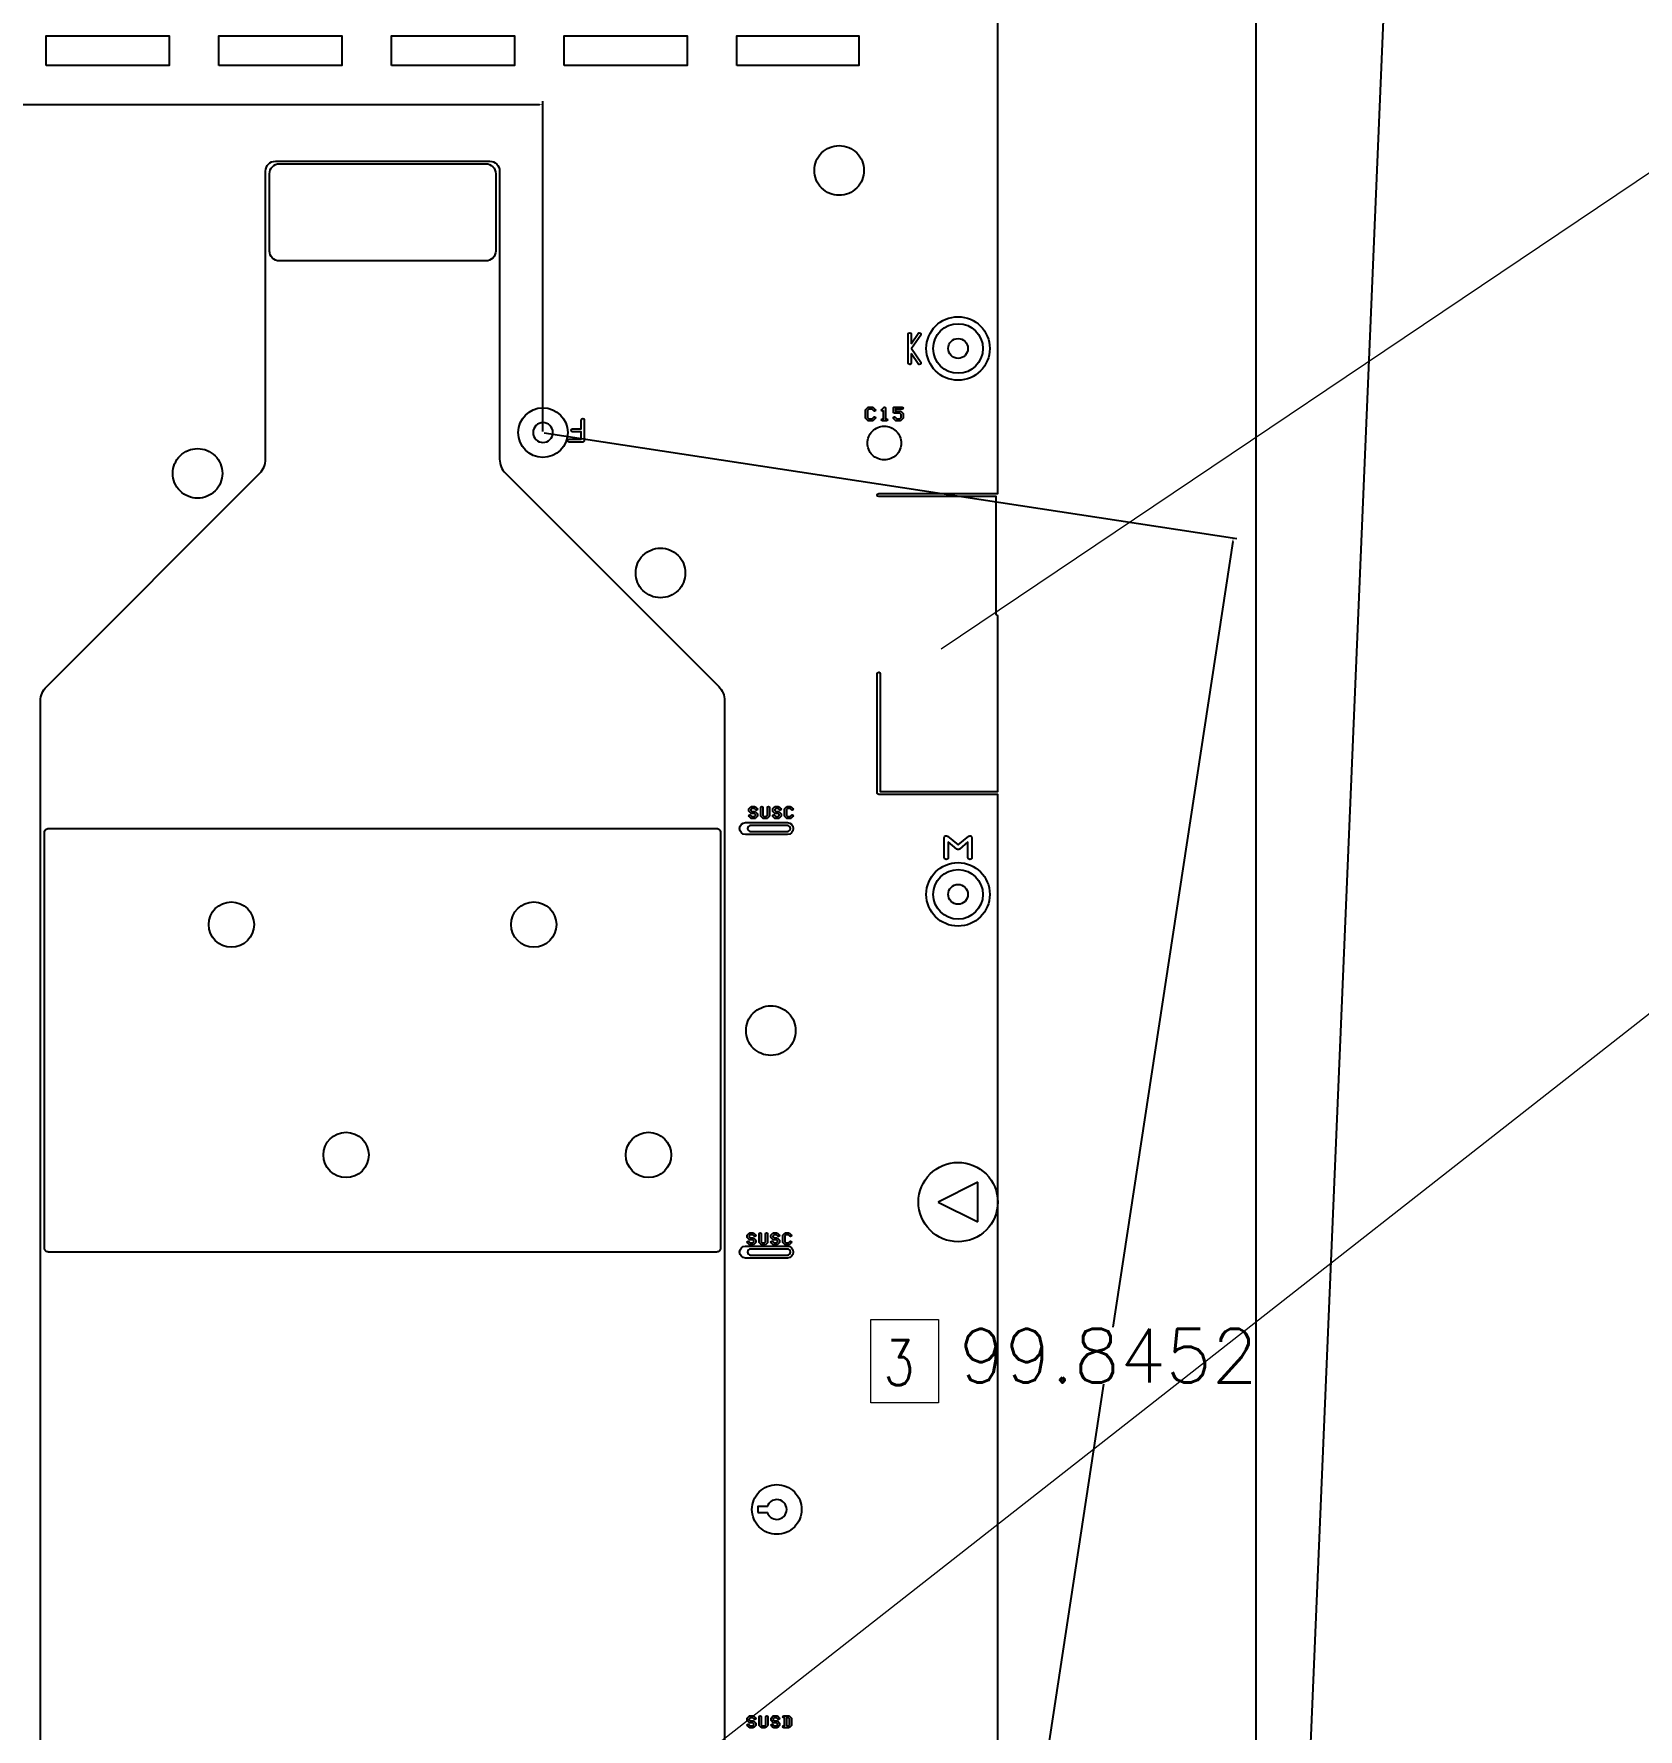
# Model space of a CAD drawing. Extents: x 2864 to 3941, y 2420 to 3182.
# Drawn here: x 3238.6 to 3319.4, y 2686.2 to 2771.6 of the extents above; entities that cross this region are included whole.
import ezdxf
from ezdxf.enums import TextEntityAlignment as Align

# ---------------------------------------------------------------- set-up
doc = ezdxf.new("R2010")
doc.units = 0
doc.layers.get('Defpoints').update_dxf_attribs({"lineweight": 0})
for name, color, linetype in [('susb-t_layer0', 3, 'Continuous'), ('susc-t_layer1', 2, 'Continuous'), ('ttr1_panel_layer3', 7, 'Continuous'), ('序號', 1, 'Continuous')]:
    doc.layers.add(name, color=color, linetype=linetype)
doc.layers.add('備註', color=1, linetype='Continuous', lineweight=0)
doc.layers.add('尺寸線', color=3, linetype='Continuous', lineweight=0)
doc.styles.get("Standard").update_dxf_attribs({"font": 'simplex.shx', "height": 2.7})
doc.dimstyles.get("Standard").update_dxf_attribs({"dimtxt": 6, "dimasz": 0.18, "dimexe": 0.18, "dimexo": 0.0625, "dimgap": 0.09, "dimtad": 0, "dimtih": 1, "dimtoh": 1, "dimdec": 4, "dimzin": 0, "dimdsep": 46, "dimtxsty": 'Standard', "dimcen": 0.09, "dimadec": 0, "dimazin": 0, "dimtfac": 1, "dimtdec": 4, "dimtofl": 0, "dimtmove": 0, "dimatfit": 3, "dimfxl": 0, "dimtolj": 1, "dimtzin": 0, "dimarcsym": 0})

# ---------------------------------------------------------------- blocks, each defined once
blk = doc.blocks.new('*D2')
at = {"layer": 'Defpoints', "color": 0, "linetype": 'Continuous'}
for p in [(3264.244, 3011.506), (3316.564, 3009.306), (3249.159, 2652.807)]:
    blk.add_point(p, dxfattribs=at)
at = {"layer": '尺寸線', "color": 0, "linetype": 'Continuous', "lineweight": -2}
for p, q in [((3264.306, 3011.504), (3316.744, 3009.299)), ((3316.556, 3009.126), (3309.047, 2830.566)), ((3301.486, 2650.787), (3308.926, 2827.686)), ((3249.221, 2652.805), (3301.659, 2650.599))]:
    blk.add_line(p, q, dxfattribs=at)
at = {"layer": '尺寸線', "color": 0, "linetype": 'Continuous'}
for points in [[(3316.586, 3009.125), (3316.526, 3009.128), (3316.564, 3009.306)], [(3301.456, 2650.788), (3301.516, 2650.786), (3301.479, 2650.607)]]:
    blk.add_solid(points, dxfattribs=at)
at = {"layer": '尺寸線', "color": 0, "linetype": 'Continuous', "insert": (3308.986, 2829.126), "char_height": 2.7, "attachment_point": 5}
blk.add_mtext('\\A1;359.0162', dxfattribs=at)
blk = doc.blocks.new('*D3')
at = {"layer": 'Defpoints', "color": 0, "linetype": 'Continuous'}
for p in [(3264.244, 2751.506), (3299.028, 2746.19), (3249.159, 2652.807)]:
    blk.add_point(p, dxfattribs=at)
at = {"layer": '尺寸線', "color": 0, "linetype": 'Continuous', "lineweight": -2}
for p, q in [((3264.305, 2751.497), (3299.206, 2746.163)), ((3299.001, 2746.012), (3292.953, 2706.441)), ((3283.97, 2647.669), (3292.512, 2703.561)), ((3249.22, 2652.798), (3284.121, 2647.464))]:
    blk.add_line(p, q, dxfattribs=at)
at = {"layer": '尺寸線', "color": 0, "linetype": 'Continuous'}
for points in [[(3299.03, 2746.008), (3298.971, 2746.017), (3299.028, 2746.19)], [(3283.94, 2647.673), (3284, 2647.664), (3283.943, 2647.491)]]:
    blk.add_solid(points, dxfattribs=at)
at = {"layer": '尺寸線', "color": 0, "linetype": 'Continuous', "insert": (3292.733, 2705.001), "char_height": 2.7, "attachment_point": 5}
blk.add_mtext('\\A1;99.8452', dxfattribs=at)
blk = doc.blocks.new('*D6')
at = {"layer": 'Defpoints', "color": 0, "linetype": 'Continuous'}
for p in [(3264.244, 2768.025), (3072.244, 2751.506), (3264.244, 2751.506)]:
    blk.add_point(p, dxfattribs=at)
at = {"layer": '尺寸線', "color": 0, "linetype": 'Continuous', "lineweight": -2}
for p, q in [((3072.244, 2751.569), (3072.244, 2768.205)), ((3072.424, 2768.025), (3150.568, 2768.025)), ((3264.064, 2768.025), (3168.748, 2768.025)), ((3264.244, 2751.569), (3264.244, 2768.205))]:
    blk.add_line(p, q, dxfattribs=at)
at = {"layer": '尺寸線', "color": 0, "linetype": 'Continuous'}
for points in [[(3072.424, 2768.055), (3072.424, 2767.995), (3072.244, 2768.025)], [(3264.064, 2767.995), (3264.064, 2768.055), (3264.244, 2768.025)]]:
    blk.add_solid(points, dxfattribs=at)
at = {"layer": '尺寸線', "color": 0, "linetype": 'Continuous', "insert": (3159.658, 2768.025), "char_height": 2.7, "attachment_point": 5}
blk.add_mtext('\\A1;192.0000', dxfattribs=at)

msp = doc.modelspace()

# ---------------------------------------------------------------- linework, layer by layer
at = {"layer": 'susb-t_layer0', "linetype": 'Continuous'}
msp.add_lwpolyline([(3250.4627, 2760.65365), (3250.4627, 2764.54823, -0.414216), (3250.96258, 2765.04835), (3261.36261, 2765.04835, -0.414367), (3261.86273, 2764.54823), (3261.86273, 2760.65365, -0.414365), (3261.36261, 2760.15377), (3250.96258, 2760.15377, -0.414216)], format="xyb", close=True, dxfattribs=at)
at = {"layer": 'susc-t_layer1', "linetype": 'Continuous'}
msp.add_lwpolyline([(3239.12719, 2710.42347), (3239.12719, 2731.35947, -0.414223), (3239.32719, 2731.55947), (3272.99494, 2731.55947, -0.414223), (3273.19494, 2731.35947), (3273.19494, 2710.42347, -0.414223), (3272.99494, 2710.22347), (3239.32719, 2710.22347, -0.414223)], format="xyb", close=True, dxfattribs=at)
at = {"layer": 'susc-t_layer1'}
for centre in [(3248.53967, 2726.72077), (3263.77942, 2726.72077), (3254.32173, 2715.115), (3269.56173, 2715.115)]:
    msp.add_circle(centre, 1.14241, dxfattribs=at)
at = {"layer": 'ttr1_panel_layer3'}
for p, q in [((3286.16107, 2713.74278), (3284.16107, 2712.74278)), ((3286.16107, 2711.74278), (3286.16107, 2713.74278)), ((3284.16107, 2712.74278), (3286.16107, 2711.74278)), ((3276.47026, 2686.26367), (3276.38748, 2686.26367))]:
    msp.add_line(p, q, dxfattribs=at)
at = {"layer": 'ttr1_panel_layer3', "linetype": 'Continuous'}
for points in [[(3300.16107, 3041.24278), (3300.16107, 2835.94278), (3301.16107, 2835.94278, -1), (3301.16107, 2835.54278), (3300.16107, 2835.54278), (3300.16107, 2640.24278), (3298.21107, 2640.24278), (3298.21107, 2631.24278), (3300.16107, 2631.24278), (3300.16107, 2630.24278)], [(3033.16107, 2630.24278), (3287.16107, 2630.24278), (3287.16107, 2632.99278, -0.414215), (3285.91107, 2634.24278, -0.414215), (3287.16107, 2635.49278), (3287.16107, 2667.24945, 0.044688), (3287.66107, 2667.65241), (3287.66107, 2672.83314, 0.044688), (3287.16107, 2673.2361), (3287.16107, 2712.74278), (3287.16107, 2733.28167), (3281.16107, 2733.28167, -0.414239), (3281.08557, 2733.35717), (3281.08557, 2739.35717, -1), (3281.23657, 2739.35717), (3281.23657, 2733.43267), (3287.16107, 2733.43267), (3287.16107, 2742.28167, -0.414239), (3287.08557, 2742.35717), (3287.08557, 2748.28167), (3281.16107, 2748.28167, -1), (3281.16107, 2748.43267), (3287.16107, 2748.43267), (3287.16107, 2832.74945, 0.044688)], [(3282.64704, 2755.0173), (3282.64704, 2756.4577, -1), (3282.79704, 2756.4577), (3282.79704, 2755.97835)], [(3282.79704, 2755.97835), (3283.15699, 2756.50028, -1), (3283.28047, 2756.41512), (3282.81315, 2755.7375), (3283.28047, 2755.05988, -1), (3283.15699, 2754.97472), (3282.79704, 2755.49664)], [(3282.79704, 2755.49664), (3282.79704, 2755.0173, -1), (3282.64704, 2755.0173)], [(3281.39904, 2752.61968), (3281.38506, 2752.6057, -1), (3281.31435, 2752.67641)], [(3281.44904, 2752.09437), (3281.3497, 2752.09437, -1), (3281.3497, 2752.19437), (3281.39904, 2752.19437), (3281.39904, 2752.61968)], [(3281.31435, 2752.67641), (3281.41353, 2752.77559, -0.669786), (3281.49904, 2752.74039), (3281.49904, 2752.19437), (3281.54838, 2752.19437, -1), (3281.54838, 2752.09437), (3281.44904, 2752.09437)], [(3265.55527, 2751.02697, -1), (3265.55527, 2751.17697), (3266.17563, 2751.17697), (3266.17563, 2751.54849), (3265.72911, 2751.54849, -1), (3265.72911, 2751.69849), (3266.17563, 2751.69849), (3266.17563, 2752.14501, -1), (3266.32563, 2752.14501), (3266.32563, 2751.62349)], [(3266.32563, 2751.62349), (3266.32563, 2751.10197, -0.414241), (3266.25063, 2751.02697), (3265.55527, 2751.02697)], [(3284.46744, 2730.1054), (3284.46744, 2731.09878, -0.63678), (3284.63165, 2731.17544), (3285.16346, 2730.73226), (3285.69528, 2731.17544, -0.63678), (3285.85949, 2731.09878), (3285.85949, 2730.1054, -1), (3285.65949, 2730.1054), (3285.65949, 2730.88527)], [(3284.66744, 2730.88527), (3284.66744, 2730.1054, -1), (3284.46744, 2730.1054)], [(3285.65949, 2730.88527), (3285.22748, 2730.52527, -0.362064), (3285.09945, 2730.52527), (3284.66744, 2730.88527)], [(3276.38748, 2686.26367, -1), (3276.38748, 2686.36367), (3276.42026, 2686.36367), (3276.42026, 2686.76036), (3276.38748, 2686.76036, -1), (3276.38748, 2686.86036), (3276.47026, 2686.86036), (3276.63582, 2686.86036, -0.200121), (3276.67133, 2686.84556), (3276.7538, 2686.76309, -0.200121), (3276.7686, 2686.72758), (3276.7686, 2686.39645, -0.200121), (3276.7538, 2686.36094), (3276.67133, 2686.27847, -0.200121), (3276.63582, 2686.26367), (3276.47026, 2686.26367)]]:
    msp.add_lwpolyline(points, format="xyb", dxfattribs=at)
for points in [[(3239.21107, 2769.99278), (3239.21107, 2771.49278), (3245.41107, 2771.49278), (3245.41107, 2769.99278)], [(3247.91107, 2769.99278), (3247.91107, 2771.49278), (3254.11107, 2771.49278), (3254.11107, 2769.99278)], [(3256.61107, 2769.99278), (3256.61107, 2771.49278), (3262.81107, 2771.49278), (3262.81107, 2769.99278)], [(3265.31107, 2769.99278), (3265.31107, 2771.49278), (3271.51107, 2771.49278), (3271.51107, 2769.99278)], [(3274.01107, 2769.99278), (3274.01107, 2771.49278), (3280.16107, 2771.49278), (3280.16107, 2769.99278)], [(3276.52026, 2686.36367), (3276.61511, 2686.36367), (3276.6686, 2686.41716), (3276.6686, 2686.70687), (3276.61511, 2686.76036), (3276.52026, 2686.76036)]]:
    msp.add_lwpolyline(points, close=True, dxfattribs=at)
for points in [[(3238.92399, 2667.73867), (3238.92399, 2737.99786, -0.198849), (3239.21685, 2738.70474), (3249.97223, 2749.46012, 0.198916), (3250.26509, 2750.16726), (3250.26509, 2764.68031, -0.414068), (3250.76522, 2765.18018), (3261.56022, 2765.18018, -0.414218), (3262.06009, 2764.68031), (3262.06009, 2750.16726, 0.198916), (3262.35295, 2749.46012), (3273.10528, 2738.70779, -0.198916), (3273.39814, 2738.00066), (3273.39814, 2667.70082, -0.198917), (3273.10528, 2666.99369), (3261.35103, 2655.23943, 0.198625), (3261.20487, 2654.88627), (3261.20487, 2646.80551, -0.414364), (3260.70474, 2646.30539), (3251.70476, 2646.30539, -0.414217), (3251.20489, 2646.80551), (3251.20489, 2654.83648, 0.198853), (3251.05843, 2655.18996), (3239.21685, 2667.03153, -0.198917)], [(3277.91966, 2764.71176, -0.414215), (3279.16966, 2765.96176, -0.414215), (3280.41966, 2764.71176, -0.414215), (3279.16966, 2763.46176, -0.414215)], [(3284.66107, 2755.74278, -0.414217), (3285.16107, 2756.24278, -0.414217), (3285.66107, 2755.74278, -0.414217), (3285.16107, 2755.24278, -0.414217)], [(3280.50037, 2752.2437), (3280.50037, 2752.64105, -0.200121), (3280.51517, 2752.67656), (3280.61419, 2752.77559, -0.200121), (3280.6497, 2752.79039), (3280.84838, 2752.79039, -0.200121), (3280.88389, 2752.77559), (3280.98307, 2752.67641, -1), (3280.91236, 2752.6057), (3280.82767, 2752.69039), (3280.67041, 2752.69039), (3280.60037, 2752.62034), (3280.60037, 2752.26441), (3280.67041, 2752.19437), (3280.82767, 2752.19437), (3280.91236, 2752.27906, -1), (3280.98307, 2752.20835), (3280.88389, 2752.10917, -0.200121), (3280.84838, 2752.09437), (3280.6497, 2752.09437, -0.200121), (3280.61419, 2752.10917), (3280.51517, 2752.20819, -0.200121)], [(3281.90037, 2752.54172), (3281.90037, 2752.74039, -0.414253), (3281.95037, 2752.79039), (3282.34772, 2752.79039, -1), (3282.34772, 2752.69039), (3282.00037, 2752.69039), (3282.00037, 2752.59172), (3282.24838, 2752.59172, -0.200121), (3282.28389, 2752.57692), (3282.38292, 2752.47789, -0.200121), (3282.39772, 2752.44238), (3282.39772, 2752.2437, -0.200121), (3282.38292, 2752.20819), (3282.28389, 2752.10917, -0.200121), (3282.24838, 2752.09437), (3282.0497, 2752.09437, -0.200121), (3282.01419, 2752.10917), (3281.91501, 2752.20835, -1), (3281.98572, 2752.27906), (3282.07041, 2752.19437), (3282.22767, 2752.19437), (3282.29772, 2752.26441), (3282.29772, 2752.42167), (3282.22767, 2752.49172), (3281.95037, 2752.49172, -0.414253)], [(3263.74359, 2751.50645, 0.414217), (3264.24359, 2751.00645, 0.414217), (3264.74359, 2751.50645, 0.414217), (3264.24359, 2752.00645, 0.414217)], [(3280.59379, 2750.97772, -0.414215), (3281.44379, 2751.82772, -0.414215), (3282.29379, 2750.97772, -0.414215), (3281.44379, 2750.12772, -0.414215)], [(3245.58744, 2749.45072, -0.414215), (3246.83744, 2750.70072, -0.414215), (3248.08744, 2749.45072, -0.414215), (3246.83744, 2748.20072, -0.414215)], [(3268.91663, 2744.4339, -0.414215), (3270.16663, 2745.6839, -0.414215), (3271.41663, 2744.4339, -0.414215), (3270.16663, 2743.1839, -0.414215)], [(3274.61932, 2732.44894), (3274.61932, 2732.53172, -0.200121), (3274.63412, 2732.56723), (3274.71659, 2732.6497, -0.200121), (3274.7521, 2732.6645), (3274.91767, 2732.6645, -0.200121), (3274.95318, 2732.6497), (3275.0358, 2732.56708, -1), (3274.96509, 2732.49637), (3274.89696, 2732.5645), (3274.77281, 2732.5645), (3274.71932, 2732.51101), (3274.71932, 2732.46965), (3274.77281, 2732.41616), (3274.91767, 2732.41616, -0.200121), (3274.95318, 2732.40136), (3275.03565, 2732.31889, -0.200121), (3275.05045, 2732.28338), (3275.05045, 2732.20059, -0.200121), (3275.03565, 2732.16508), (3274.95318, 2732.08261, -0.200121), (3274.91767, 2732.06781), (3274.7521, 2732.06781, -0.200121), (3274.71659, 2732.08261), (3274.63397, 2732.16524, -1), (3274.70468, 2732.23595), (3274.77281, 2732.16781), (3274.89696, 2732.16781), (3274.95045, 2732.2213), (3274.95045, 2732.26267), (3274.89696, 2732.31616), (3274.7521, 2732.31616, -0.200121), (3274.71659, 2732.33096), (3274.63412, 2732.41343, -0.200121)], [(3275.21932, 2732.20059), (3275.21932, 2732.6145, -1), (3275.31932, 2732.6145), (3275.31932, 2732.2213), (3275.37281, 2732.16781), (3275.49696, 2732.16781), (3275.55045, 2732.2213), (3275.55045, 2732.6145, -1), (3275.65045, 2732.6145), (3275.65045, 2732.20059, -0.200121), (3275.63565, 2732.16508), (3275.55318, 2732.08261, -0.200121), (3275.51767, 2732.06781), (3275.3521, 2732.06781, -0.200121), (3275.31659, 2732.08261), (3275.23412, 2732.16508, -0.200121)], [(3275.81932, 2732.44894), (3275.81932, 2732.53172, -0.200121), (3275.83412, 2732.56723), (3275.91659, 2732.6497, -0.200121), (3275.9521, 2732.6645), (3276.11767, 2732.6645, -0.200121), (3276.15318, 2732.6497), (3276.2358, 2732.56708, -1), (3276.16509, 2732.49637), (3276.09696, 2732.5645), (3275.97281, 2732.5645), (3275.91932, 2732.51101), (3275.91932, 2732.46965), (3275.97281, 2732.41616), (3276.11767, 2732.41616, -0.200121), (3276.15318, 2732.40136), (3276.23565, 2732.31889, -0.200121), (3276.25045, 2732.28338), (3276.25045, 2732.20059, -0.200121), (3276.23565, 2732.16508), (3276.15318, 2732.08261, -0.200121), (3276.11767, 2732.06781), (3275.9521, 2732.06781, -0.200121), (3275.91659, 2732.08261), (3275.83397, 2732.16524, -1), (3275.90468, 2732.23595), (3275.97281, 2732.16781), (3276.09696, 2732.16781), (3276.15045, 2732.2213), (3276.15045, 2732.26267), (3276.09696, 2732.31616), (3275.9521, 2732.31616, -0.200121), (3275.91659, 2732.33096), (3275.83412, 2732.41343, -0.200121)], [(3276.41932, 2732.20059), (3276.41932, 2732.53172, -0.200121), (3276.43412, 2732.56723), (3276.51659, 2732.6497, -0.200121), (3276.5521, 2732.6645), (3276.71767, 2732.6645, -0.200121), (3276.75318, 2732.6497), (3276.8358, 2732.56708, -1), (3276.76509, 2732.49637), (3276.69696, 2732.5645), (3276.57281, 2732.5645), (3276.51932, 2732.51101), (3276.51932, 2732.2213), (3276.57281, 2732.16781), (3276.69696, 2732.16781), (3276.76509, 2732.23595, -1), (3276.8358, 2732.16524), (3276.75318, 2732.08261, -0.200121), (3276.71767, 2732.06781), (3276.5521, 2732.06781, -0.200121), (3276.51659, 2732.08261), (3276.43412, 2732.16508, -0.200121)], [(3274.45421, 2731.25947, -1), (3274.45421, 2731.85947), (3276.5595, 2731.85947, -1), (3276.5595, 2731.25947)], [(3274.70204, 2731.40947), (3276.5595, 2731.40947, 1), (3276.5595, 2731.70947), (3274.70204, 2731.70947, 1)], [(3284.66107, 2728.24278, -0.414217), (3285.16107, 2728.74278, -0.414217), (3285.66107, 2728.24278, -0.414217), (3285.16107, 2727.74278, -0.414217)], [(3274.47658, 2721.37943, -0.414215), (3275.72658, 2722.62943, -0.414215), (3276.97658, 2721.37943, -0.414215), (3275.72658, 2720.12943, -0.414215)], [(3283.16107, 2712.74278, -0.414214), (3285.16107, 2714.74278, -0.414214), (3287.16107, 2712.74278, -0.414214), (3285.16107, 2710.74278, -0.414214)], [(3274.45421, 2709.92347, -1), (3274.45421, 2710.52347), (3276.5595, 2710.52347, -1), (3276.5595, 2709.92347)], [(3274.53351, 2710.96881), (3274.53351, 2711.05159, -0.200121), (3274.54831, 2711.0871), (3274.63078, 2711.16957, -0.200121), (3274.66629, 2711.18437), (3274.83186, 2711.18437, -0.200121), (3274.86737, 2711.16957), (3274.94999, 2711.08695, -1), (3274.87928, 2711.01624), (3274.81115, 2711.08437), (3274.687, 2711.08437), (3274.63351, 2711.03088), (3274.63351, 2710.98952), (3274.687, 2710.93603), (3274.83186, 2710.93603, -0.200121), (3274.86737, 2710.92123), (3274.94984, 2710.83876, -0.200121), (3274.96464, 2710.80325), (3274.96464, 2710.72047, -0.200121), (3274.94984, 2710.68496), (3274.86737, 2710.60249, -0.200121), (3274.83186, 2710.58769), (3274.66629, 2710.58769, -0.200121), (3274.63078, 2710.60249), (3274.54816, 2710.68511, -1), (3274.61887, 2710.75582), (3274.687, 2710.68769), (3274.81115, 2710.68769), (3274.86464, 2710.74118), (3274.86464, 2710.78254), (3274.81115, 2710.83603), (3274.66629, 2710.83603, -0.200121), (3274.63078, 2710.85083), (3274.54831, 2710.9333, -0.200121)], [(3275.13351, 2710.72047), (3275.13351, 2711.13437, -1), (3275.23351, 2711.13437), (3275.23351, 2710.74118), (3275.287, 2710.68769), (3275.41115, 2710.68769), (3275.46464, 2710.74118), (3275.46464, 2711.13437, -1), (3275.56464, 2711.13437), (3275.56464, 2710.72047, -0.200121), (3275.54984, 2710.68496), (3275.46737, 2710.60249, -0.200121), (3275.43186, 2710.58769), (3275.26629, 2710.58769, -0.200121), (3275.23078, 2710.60249), (3275.14831, 2710.68496, -0.200121)], [(3275.73351, 2710.96881), (3275.73351, 2711.05159, -0.200121), (3275.74831, 2711.0871), (3275.83078, 2711.16957, -0.200121), (3275.86629, 2711.18437), (3276.03186, 2711.18437, -0.200121), (3276.06737, 2711.16957), (3276.14999, 2711.08695, -1), (3276.07928, 2711.01624), (3276.01115, 2711.08437), (3275.887, 2711.08437), (3275.83351, 2711.03088), (3275.83351, 2710.98952), (3275.887, 2710.93603), (3276.03186, 2710.93603, -0.200121), (3276.06737, 2710.92123), (3276.14984, 2710.83876, -0.200121), (3276.16464, 2710.80325), (3276.16464, 2710.72047, -0.200121), (3276.14984, 2710.68496), (3276.06737, 2710.60249, -0.200121), (3276.03186, 2710.58769), (3275.86629, 2710.58769, -0.200121), (3275.83078, 2710.60249), (3275.74816, 2710.68511, -1), (3275.81887, 2710.75582), (3275.887, 2710.68769), (3276.01115, 2710.68769), (3276.06464, 2710.74118), (3276.06464, 2710.78254), (3276.01115, 2710.83603), (3275.86629, 2710.83603, -0.200121), (3275.83078, 2710.85083), (3275.74831, 2710.9333, -0.200121)], [(3276.33351, 2710.72047), (3276.33351, 2711.05159, -0.200121), (3276.34831, 2711.0871), (3276.43078, 2711.16957, -0.200121), (3276.46629, 2711.18437), (3276.63186, 2711.18437, -0.200121), (3276.66737, 2711.16957), (3276.74999, 2711.08695, -1), (3276.67928, 2711.01624), (3276.61115, 2711.08437), (3276.487, 2711.08437), (3276.43351, 2711.03088), (3276.43351, 2710.74118), (3276.487, 2710.68769), (3276.61115, 2710.68769), (3276.67928, 2710.75582, -1), (3276.74999, 2710.68511), (3276.66737, 2710.60249, -0.200121), (3276.63186, 2710.58769), (3276.46629, 2710.58769, -0.200121), (3276.43078, 2710.60249), (3276.34831, 2710.68496, -0.200121)], [(3274.70204, 2710.07347), (3276.5595, 2710.07347, 1), (3276.5595, 2710.37347), (3274.70204, 2710.37347, 1)], [(3274.77663, 2697.25683, -0.414215), (3276.02663, 2698.50683, -0.414215), (3277.27663, 2697.25683, -0.414215), (3276.02663, 2696.00683, -0.414215)], [(3275.07549, 2697.10683), (3275.54966, 2697.10683, 0.327544), (3276.02663, 2696.75683, 0.414217), (3276.52663, 2697.25683, 0.414217), (3276.02663, 2697.75683, 0.327542), (3275.54966, 2697.40683), (3275.07549, 2697.40683)], [(3274.53748, 2686.6448), (3274.53748, 2686.72758, -0.200121), (3274.55228, 2686.76309), (3274.63475, 2686.84556, -0.200121), (3274.67026, 2686.86036), (3274.83582, 2686.86036, -0.200121), (3274.87133, 2686.84556), (3274.95396, 2686.76294, -1), (3274.88325, 2686.69223), (3274.81511, 2686.76036), (3274.69097, 2686.76036), (3274.63748, 2686.70687), (3274.63748, 2686.66551), (3274.69097, 2686.61202), (3274.83582, 2686.61202, -0.200121), (3274.87133, 2686.59722), (3274.9538, 2686.51475, -0.200121), (3274.9686, 2686.47924), (3274.9686, 2686.39645, -0.200121), (3274.9538, 2686.36094), (3274.87133, 2686.27847, -0.200121), (3274.83582, 2686.26367), (3274.67026, 2686.26367, -0.200121), (3274.63475, 2686.27847), (3274.55212, 2686.3611, -1), (3274.62283, 2686.43181), (3274.69097, 2686.36367), (3274.81511, 2686.36367), (3274.8686, 2686.41716), (3274.8686, 2686.45853), (3274.81511, 2686.51202), (3274.67026, 2686.51202, -0.200121), (3274.63475, 2686.52682), (3274.55228, 2686.60929, -0.200121)], [(3275.13748, 2686.39645), (3275.13748, 2686.81036, -1), (3275.23748, 2686.81036), (3275.23748, 2686.41716), (3275.29097, 2686.36367), (3275.41511, 2686.36367), (3275.4686, 2686.41716), (3275.4686, 2686.81036, -1), (3275.5686, 2686.81036), (3275.5686, 2686.39645, -0.200121), (3275.5538, 2686.36094), (3275.47133, 2686.27847, -0.200121), (3275.43582, 2686.26367), (3275.27026, 2686.26367, -0.200121), (3275.23475, 2686.27847), (3275.15228, 2686.36094, -0.200121)], [(3275.73748, 2686.6448), (3275.73748, 2686.72758, -0.200121), (3275.75228, 2686.76309), (3275.83475, 2686.84556, -0.200121), (3275.87026, 2686.86036), (3276.03582, 2686.86036, -0.200121), (3276.07133, 2686.84556), (3276.15396, 2686.76294, -1), (3276.08325, 2686.69223), (3276.01511, 2686.76036), (3275.89097, 2686.76036), (3275.83748, 2686.70687), (3275.83748, 2686.66551), (3275.89097, 2686.61202), (3276.03582, 2686.61202, -0.200121), (3276.07133, 2686.59722), (3276.1538, 2686.51475, -0.200121), (3276.1686, 2686.47924), (3276.1686, 2686.39645, -0.200121), (3276.1538, 2686.36094), (3276.07133, 2686.27847, -0.200121), (3276.03582, 2686.26367), (3275.87026, 2686.26367, -0.200121), (3275.83475, 2686.27847), (3275.75212, 2686.3611, -1), (3275.82283, 2686.43181), (3275.89097, 2686.36367), (3276.01511, 2686.36367), (3276.0686, 2686.41716), (3276.0686, 2686.45853), (3276.01511, 2686.51202), (3275.87026, 2686.51202, -0.200121), (3275.83475, 2686.52682), (3275.75228, 2686.60929, -0.200121)]]:
    msp.add_lwpolyline(points, format="xyb", close=True, dxfattribs=at)
at = {"layer": 'ttr1_panel_layer3'}
for centre, radius in [((3285.16107, 2755.74278), 1.6), ((3285.16107, 2755.74278), 1.25), ((3264.24359, 2751.50645), 1.25), ((3285.16107, 2728.24278), 1.6), ((3285.16107, 2728.24278), 1.25)]:
    msp.add_circle(centre, radius, dxfattribs=at)
at = {"layer": '備註', "linetype": 'Continuous'}
msp.add_line((3284.31267, 2740.61871), (3398.08739, 2817.10705), dxfattribs=at)
at = {"layer": '備註'}
msp.add_line((3232.6141, 2653.78613), (3391.93137, 2778.60752), dxfattribs=at)
msp.add_lwpolyline([(3280.7576, 2706.81822), (3284.18301, 2706.81822), (3284.18301, 2702.62791), (3280.7576, 2702.62791)], close=True, dxfattribs=at)

# ---------------------------------------------------------------- texts
at = {"layer": '序號', "width": 0.8}
msp.add_text('3', height=2.268, dxfattribs=at).set_placement((3282.18717, 2704.65345), align=Align.MIDDLE_CENTER)

# ---------------------------------------------------------------- dimensions: what is measured, and where the dimension line sits
at = {"layer": '尺寸線', "linetype": 'Continuous'}
for base, p1, p2, angle, picture, middle in [((3316.56374, 3009.30615), (3249.15865, 2652.80735), (3264.24359, 3011.50645), 87.591869, '*D2', (3308.98635, 2829.12612)), ((3299.02788, 2746.19009), (3249.15864, 2652.80736), (3264.24358, 2751.50645), 81.3102915, '*D3', (3292.73257, 2705.0006))]:
    dim = msp.add_linear_dim(base=base, p1=p1, p2=p2, angle=angle, dimstyle='Standard', dxfattribs=at)
    dim.commit()
    dim.dimension.update_dxf_attribs({"geometry": picture, "text_midpoint": middle, "dimtype": 161})
dim = msp.add_linear_dim(base=(3264.24359, 2768.02518), p1=(3072.24359, 2751.50645), p2=(3264.24359, 2751.50645), dimstyle='Standard', dxfattribs=at)
dim.commit()
dim.dimension.update_dxf_attribs({"geometry": '*D6', "text_midpoint": (3159.65769, 2768.02518), "dimtype": 160})

doc.saveas('drawing.dxf')
